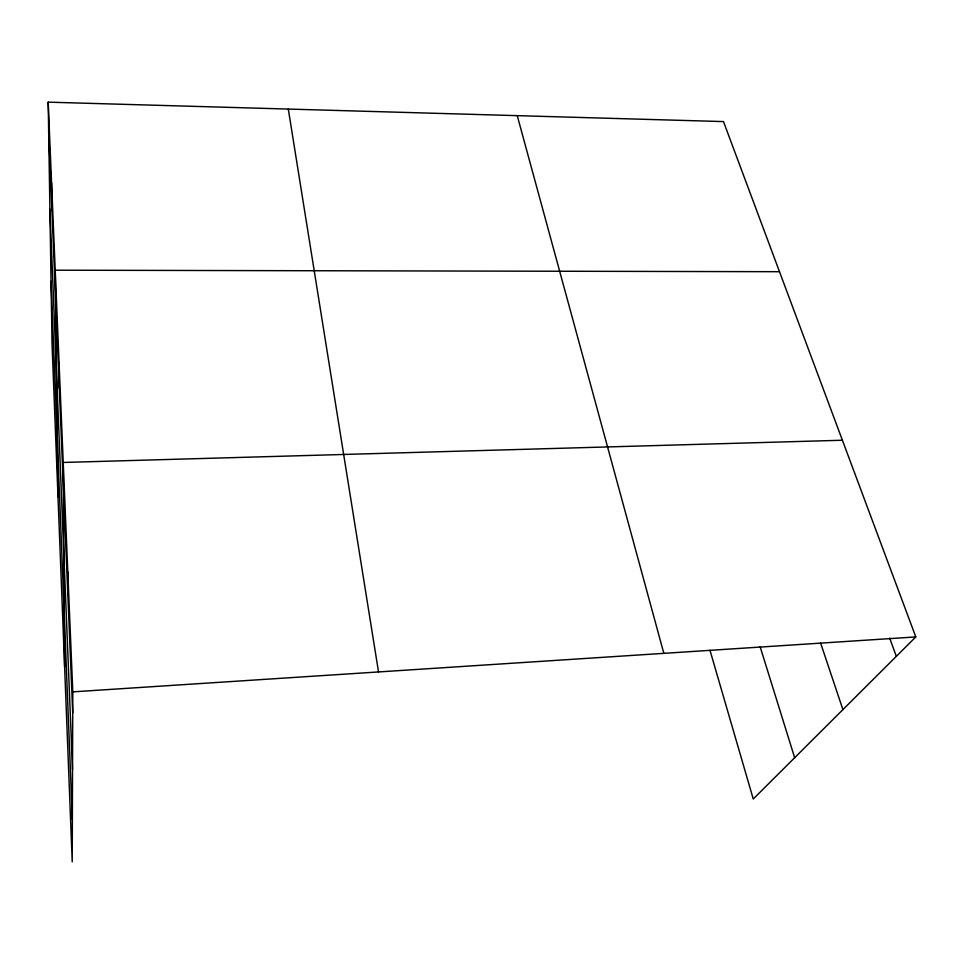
<?xml version="1.0" encoding="UTF-8"?>
<svg xmlns="http://www.w3.org/2000/svg" width="964" height="964" viewBox="0 0 964 964"><rect width="100%" height="100%" fill="white"/><g stroke="black" fill="none" stroke-linecap="round" stroke-linejoin="round"><path stroke-width="1.45" d="M48.2 102.16L72.794 691.863L72.216 861.84L52.032 343.823L48.2 102.16L723.482 121.585L915.8 636.927L753.258 798.999L709.998 650.351M72.794 691.863L915.8 636.927M842.391 440.235L63.226 462.467L64.6 666.461M779.502 271.703L55.213 270.197L57.997 496.773M889.712 638.156L896.315 656.351M820.569 642.928L842.91 709.612M760.138 646.736L794.649 757.716M517.246 115.644L663.835 653.351M288.296 109.065L378.527 671.944M48.646 130.598L72.722 712.782M49.899 209.296L72.529 769.332M51.044 281.319L72.36 819.496M51.562 182.811L51.96 210.646M59.045 362.283L59.31 388.263M67.793 571.881L67.854 594.896"/></g></svg>
